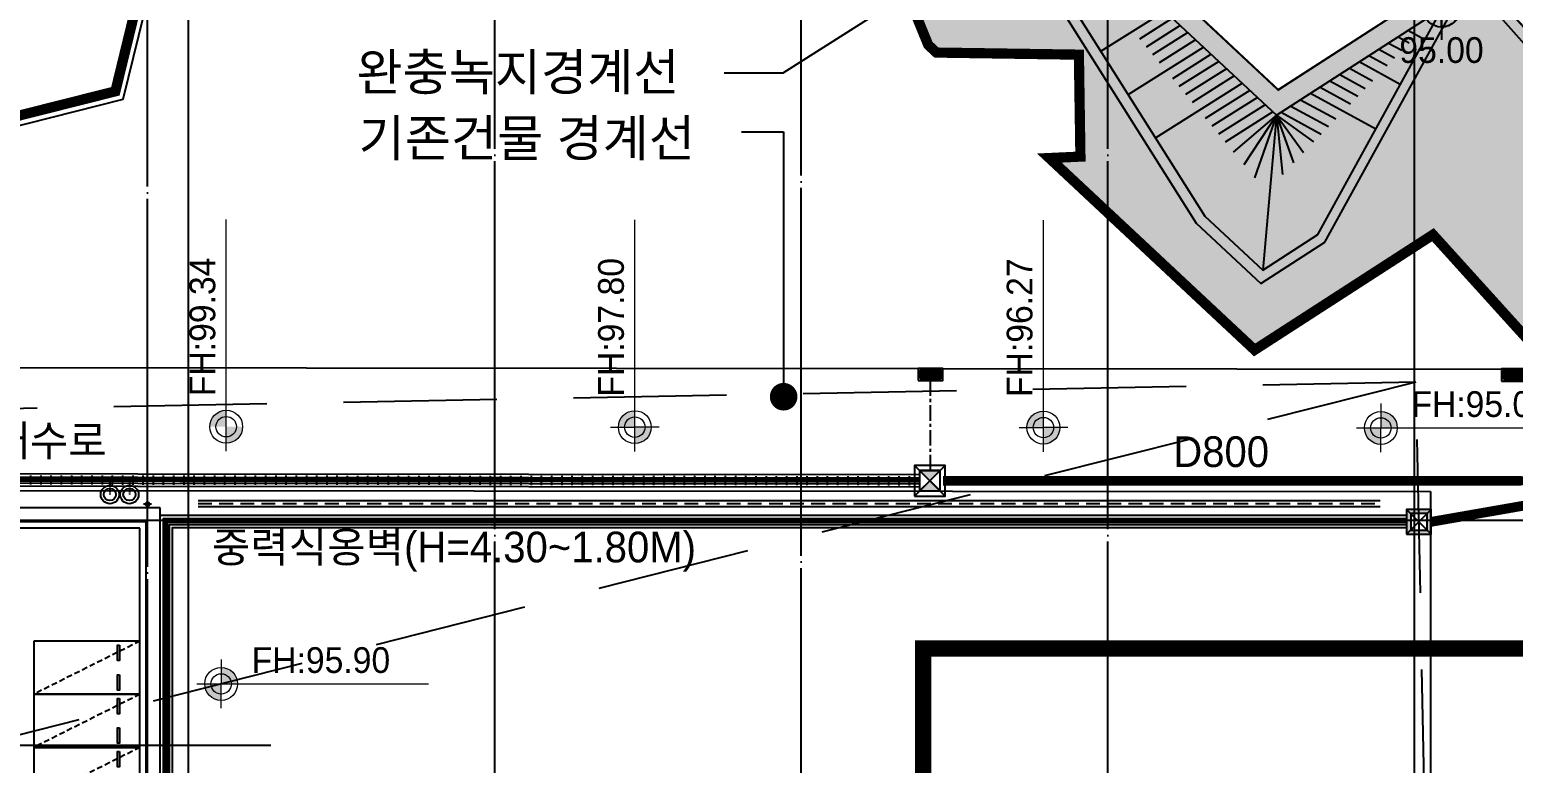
# Model space of a CAD drawing. Header units: millimetres. Extents: x 44352463 to 44913170, y -12080373 to -11704434.
# Drawn here: x 44604171 to 44676790, y -11866494 to -11830609 of the extents above; entities that cross this region are included whole.
import ezdxf
from ezdxf.enums import TextEntityAlignment as Align

# ---------------------------------------------------------------- set-up
doc = ezdxf.new("R2010")
doc.units = ezdxf.units.MM
doc.header["$LTSCALE"] = 600
doc.header["$MEASUREMENT"] = 0
for name, pattern in [('03 단지-0902$0$HIDDEN', [0.375, 0.25, -0.125]), ('ACAD_ISO03W100', [30, 12, -18]), ('CEN', [6.2, 6, -0.1, 0, -0.1]), ('CENTERX2', [101.6, 63.5, -12.7, 12.7, -12.7]), ('HID', [0.345, 0.225, -0.12]), ('PHANTOM', [2.5, 1.25, -0.25, 0.25, -0.25, 0.25, -0.25])]:
    doc.linetypes.add(name, pattern=pattern)
doc.layers.get('0').update_dxf_attribs({"linetype": 'CONTINUOUS'})
for name, color, linetype in [('# 토목공사', 8, 'CONTINUOUS'), ('+공사계획', 4, 'CONTINUOUS'), ('+우수계획', 6, 'CONTINUOUS'), ('-won-차선', 252, 'CONTINUOUS'), ('7 우수관', 7, 'CONTINUOUS'), ('A-LEAD', 7, 'CONTINUOUS'), ('A-TEX-SYM', 3, 'CONTINUOUS'), ('A-중심선', 10, 'CEN'), ('CC-GSTR-NEWC', 6, 'CONTINUOUS'), ('ELE-4', 8, 'CONTINUOUS'), ('FIN-1', 9, 'CONTINUOUS'), ('Parking(확장형)', 8, 'CONTINUOUS'), ('TXT1', 3, 'CONTINUOUS'), ('t기존건물', 8, 'CONTINUOUS'), ('x-평면도$0$A-CON', 2, 'CONTINUOUS'), ('대지경계선', 2, 'CONTINUOUS'), ('소방도로', 6, 'CONTINUOUS'), ('조경면적', 3, 'CONTINUOUS'), ('충돌방지대(고무범퍼)', 252, 'CONTINUOUS')]:
    doc.layers.add(name, color=color, linetype=linetype)
doc.layers.add('박스', color=6, linetype='CONTINUOUS', lineweight=15)
doc.styles.get("Standard").update_dxf_attribs({"font": ''})
doc.styles.add('돋움', font='')
doc.styles.get('Standard').set_extended_font_data('Dotum')
doc.styles.get('돋움').set_extended_font_data('Dotum')
doc.linetypes.add('H-DICHF00', pattern='A,1.1,[32,kosdic.shx,S=0.1,R=0,X=0,Y=0],-0.333333,["F",Standard,S=0.2,R=0,X=0,Y=-0.1],-0.216667', length=1.65)
doc.linetypes.add('KU105', pattern='A,0.9,[122,KACELINE.shx,S=0.006,R=0,X=0,Y=0],-0.2,["U",Standard,S=0.2,R=0,X=0.15,Y=-0.1],-0.25,-0.2', length=1.55)

# ---------------------------------------------------------------- blocks, each defined once
blk = doc.blocks.new('RRRRR')
at = {"layer": 't기존건물', "linetype": '03 단지-0902$0$HIDDEN', "ltscale": 50}
blk.add_line((11993041, -9234569, 99616), (11754862, -9289915, 105951), dxfattribs=at)
at = {"layer": 't기존건물', "linetype": '03 단지-0902$0$HIDDEN', "ltscale": 50, "extrusion": (5.24033e-05, -1, 0), "elevation": 9235198}
blk.add_lwpolyline([(11992557, 99616), (11754375, 105901)], dxfattribs=at)
at = {"layer": 't기존건물', "linetype": '03 단지-0902$0$HIDDEN', "ltscale": 50, "extrusion": (-0.999998, -0.002047, 0), "elevation": -11974111}
blk.add_lwpolyline([(9314410, 99476), (9259102, 99616)], dxfattribs=at)
blk = doc.blocks.new('b')
at = {"layer": '7 우수관', "color": 8}
for p, q in [((11554393, -9603687), (11553993, -9603687)), ((11554193, -9603887), (11554193, -9603487))]:
    blk.add_line(p, q, dxfattribs=at)
at = {"layer": '7 우수관', "ltscale": 0.1}
blk.add_circle((11554193, -9603687), 100, dxfattribs=at)
blk = doc.blocks.new('x-평면도$0$PARK-EX1')
at = {"layer": 'Parking(확장형)'}
blk.add_lwpolyline([(-5200, 2600), (-5200, 0), (0, 0), (0, 2600), (-5200, 2600)], dxfattribs=at)
at = {"layer": 'Parking(확장형)', "linetype": 'HID', "ltscale": 2}
blk.add_lwpolyline([(0, 2600), (-5200, 0)], dxfattribs=at)
at = {"layer": 'Parking(확장형)'}
for points in [[(-1000, 2400), (-1000, 1650), (-1100, 1650), (-1100, 2400)], [(-1000, 950), (-1000, 200), (-1100, 200), (-1100, 950)]]:
    blk.add_lwpolyline(points, close=True, dxfattribs=at)
blk = doc.blocks.new('A$C1C3B03E3')
at = {"layer": '+공사계획', "ltscale": 5}
h = blk.add_hatch(color=1, dxfattribs=at)
h.dxf.hatch_style = 1
edge = h.paths.add_edge_path()
edge.add_line((2.031, 2.031), (3.231, 2.031))
edge.add_arc((2.031, 2.031), 1.2, -90, 0, ccw=False)
edge.add_line((2.031, 0.831), (2.031, 2.031))
edge = h.paths.add_edge_path()
edge.add_line((2.031, 2.031), (2.031, 3.231))
edge.add_arc((2.031, 2.031), 1.2, 90, 180)
edge.add_line((0.831, 2.031), (2.031, 2.031))
at = {"layer": '+공사계획', "color": 1, "ltscale": 5}
for points in [[(2.031, 4.062), (2.031, 0)], [(0, 2.031), (4.062, 2.031)]]:
    blk.add_lwpolyline(points, dxfattribs=at)
for points in [[(2.031, 2.031), (2.031, 3.231, 0.414214), (0.831, 2.031), (2.031, 2.031)], [(2.031, 2.031), (3.231, 2.031, -0.414214), (2.031, 0.831), (2.031, 2.031)]]:
    blk.add_lwpolyline(points, format="xyb", dxfattribs=at)
blk.add_circle((2.031, 2.031), 1.2, dxfattribs=at)
blk = doc.blocks.new('ZZZZ')
at = {"layer": 'A-TEX-SYM', "xscale": 750.0000000000001, "yscale": 750.0000000000001, "zscale": 750.0000000000001, "rotation": 359.9931955615171}
blk.add_blockref('A$C1C3B03E3', (11675041, 4256061), dxfattribs=at)
at = {"layer": 'A-TEX-SYM', "style": '돋움'}
blk.add_text('95.00', height=1260, dxfattribs=at).set_placement((11676565, 4255562), align=Align.MIDDLE_CENTER)
blk = doc.blocks.new('A$C0B2276BF')
at = {"layer": '# 토목공사', "linetype": 'ByBlock', "ltscale": 0.01}
for radius in [300, 200]:
    blk.add_circle((300, 300), radius, dxfattribs=at)
blk = doc.blocks.new('A$C037F09EC')
at = {"layer": '# 토목공사'}
h = blk.add_hatch(color=256, dxfattribs=at)
h.dxf.hatch_style = 1
h.paths.add_polyline_path([(750, 750), (250, 250), (1250, 250), (250, 1250), (1250, 1250)])
blk.add_lwpolyline([(0, 0), (1500, 0), (1500, 1500), (0, 1500)], close=True, dxfattribs=at)
for points in [[(1500, 1500), (0, 0)], [(1500, 0), (0, 1500)], [(250, 250), (1250, 250), (1250, 1250), (250, 1250), (250, 250)], [(750, 750), (250, 250), (1250, 250), (250, 1250), (1250, 1250), (750, 750)]]:
    blk.add_lwpolyline(points, dxfattribs=at)
blk = doc.blocks.new('ee')
at = {"layer": '# 토목공사'}
blk.add_lwpolyline([(225, -14), (-225, 14)], dxfattribs=at)
blk = doc.blocks.new('A$C718137B9')
at = {"layer": '# 토목공사', "rotation": 273.5446411516302}
for p in [(159964, 150543), (160464, 150543), (160964, 150543), (161464, 150542), (161964, 150542), (162464, 150541), (162964, 150541), (163464, 150541), (163964, 150540), (164464, 150540), (164964, 150539), (165464, 150539), (165964, 150538), (166464, 150538), (166964, 150538), (167464, 150537), (167964, 150537), (168464, 150536), (168964, 150536), (169464, 150535), (169964, 150535), (170464, 150535), (170964, 150534), (171464, 150534), (171964, 150533), (172464, 150533), (172964, 150532), (173464, 150532), (173964, 150532), (174464, 150531), (174964, 150531), (175464, 150530), (175964, 150530), (176464, 150529), (176964, 150529), (177464, 150529), (177964, 150528), (178464, 150528), (178964, 150527), (179464, 150527), (179964, 150526), (180464, 150526), (180964, 150526), (181464, 150525), (181964, 150525), (182464, 150524), (182964, 150524), (183464, 150524), (183964, 150523), (184464, 150523), (184964, 150522), (185464, 150522), (185964, 150521), (186464, 150521), (186964, 150521), (187464, 150520), (187964, 150520), (188464, 150519), (188964, 150519), (189464, 150518), (189964, 150518), (190464, 150518), (190964, 150517), (191464, 150517), (191964, 150516), (192464, 150516), (192964, 150515), (193464, 150515), (193964, 150515), (194464, 150514), (194964, 150514), (195464, 150513), (195964, 150513), (196464, 150512), (196964, 150512), (197464, 150512), (197964, 150511), (198464, 150511), (198964, 150510), (199464, 150510), (199964, 150509), (200464, 150509), (200964, 150509), (201464, 150508), (201964, 150508), (202464, 150507), (202964, 150507)]:
    blk.add_blockref('ee', p, dxfattribs=at)
blk = doc.blocks.new('A$C1B783336')
at = {"layer": '# 토목공사', "ltscale": 5}
for p, q in [((100, 100), (100, 500)), ((100, 500), (600, 500)), ((100, 395), (1092, 395)), ((100, 389), (1092, 389)), ((100, 287), (1092, 287)), ((100, 281), (1092, 281)), ((100, 179), (1092, 179)), ((100, 173), (1092, 173)), ((600, 100), (100, 100)), ((108, 106), (108, 494)), ((108, 494), (1092, 494)), ((1092, 106), (108, 106)), ((139, 494), (139, 106)), ((146, 494), (146, 106)), ((176, 494), (176, 106)), ((184, 494), (184, 106)), ((214, 494), (214, 106)), ((221, 494), (221, 106)), ((251, 494), (251, 106)), ((259, 494), (259, 106)), ((289, 494), (289, 106)), ((296, 494), (296, 106)), ((326, 494), (326, 106)), ((334, 494), (334, 106)), ((364, 494), (364, 106)), ((371, 494), (371, 106)), ((401, 494), (401, 106)), ((409, 494), (409, 106)), ((439, 494), (439, 106)), ((446, 494), (446, 106)), ((476, 494), (476, 106)), ((484, 494), (484, 106)), ((514, 494), (514, 106)), ((521, 494), (521, 106)), ((551, 494), (551, 106)), ((559, 494), (559, 106)), ((596, 494), (596, 106)), ((604, 494), (604, 106)), ((634, 494), (634, 106)), ((641, 494), (641, 106)), ((671, 494), (671, 106)), ((679, 494), (679, 106)), ((709, 494), (709, 106)), ((716, 494), (716, 106)), ((746, 494), (746, 106)), ((754, 494), (754, 106)), ((784, 494), (784, 106)), ((791, 494), (791, 106)), ((821, 494), (821, 106)), ((829, 494), (829, 106)), ((859, 494), (859, 106)), ((866, 494), (866, 106)), ((896, 494), (896, 106)), ((904, 494), (904, 106)), ((934, 494), (934, 106)), ((941, 494), (941, 106)), ((971, 494), (971, 106)), ((979, 494), (979, 106)), ((1009, 494), (1009, 106)), ((1016, 494), (1016, 106)), ((1046, 494), (1046, 106)), ((1054, 494), (1054, 106)), ((1092, 494), (1092, 106)), ((1100, 500), (1100, 100))]:
    blk.add_line(p, q, dxfattribs=at)
for points in [[(1200, 601), (0, 600), (0, 0), (1200, 6)], [(1100, 500), (100, 500), (100, 100), (1100, 100)]]:
    blk.add_lwpolyline(points, close=True, dxfattribs=at)
blk.add_lwpolyline([(1050, 450), (150, 450), (150, 150), (1050, 150), (1050, 450)], dxfattribs=at)
at = {"layer": '# 토목공사'}
blk.add_lwpolyline([(150, 150), (1100, 150)], dxfattribs=at)
blk = doc.blocks.new('A$C170E2CED')
at = {"layer": '# 토목공사'}
h = blk.add_hatch(color=256, dxfattribs=at)
h.dxf.hatch_style = 1
h.paths.add_polyline_path([(0, 0), (1200, 0), (1200, 1200), (0, 1200)])
h.paths.add_polyline_path([(200, 200), (1000, 200), (1000, 1000), (200, 1000)], flags=16)
blk.add_lwpolyline([(0, 0), (1200, 0), (1200, 1200), (0, 1200)], close=True, dxfattribs=at)
for points in [[(1200, 0), (0, 1200)], [(0, 0), (1200, 1200)], [(200, 200), (1000, 200), (1000, 1000), (200, 1000), (200, 200)]]:
    blk.add_lwpolyline(points, dxfattribs=at)
blk = doc.blocks.new('A$C159fdbf0')
at = {"layer": '# 토목공사'}
for p, q in [((-4949, -61926), (52911, -61926)), ((-4949, -62226), (52911, -62226))]:
    blk.add_line(p, q, dxfattribs=at)
at = {"layer": '# 토목공사', "linetype": 'HID', "ltscale": 5}
blk.add_line((-4949, -62076), (52911, -62076), dxfattribs=at)
at = {"layer": '# 토목공사', "linetype": 'H-DICHF00', "ltscale": 5, "flags": 128}
blk.add_lwpolyline([(-145062, -35525), (-128133, -36729), (-99600, -47871), (-92404, -51519), (-82290, -55317), (-80196, -55317), (-54378, -50318), (-39312, -47295), (-20279, -45240), (-8609, -42300), (-6842, -35051), (-4175, -30014), (-2609, -23683), (-1943, -18500), (899, -7164), (697, -3383), (6298, -5210), (8147, -5813), (13314, -8691), (16129, -11288), (17346, -12181), (21329, -13934), (26143, -18355), (31887, -21692), (35961, -35750), (43906, -48353), (47076, -51311), (50207, -49289), (56214, -38359), (58788, -38269), (73467, -54767)], dxfattribs=at)
at = {"layer": '# 토목공사', "linetype": 'CENTERX2', "ltscale": 0.02}
blk.add_lwpolyline([(30901, -60460), (30901, -55909)], dxfattribs=at)
at = {"layer": '# 토목공사', "ltscale": 10}
for points in [[(60891, -60960, 0, 1492, 0), (57403, -60959, 478, 478, 0), (31518, -60961, 478, 478, 0)], [(61063, -61981, 0, 1492, 0), (57627, -62581, 478, 478, 0), (55406, -62969, 478, 478, 0)]]:
    blk.add_lwpolyline(points, format="xyseb", dxfattribs=at)
at = {"layer": '# 토목공사'}
for points in [[(-166322, -211433), (-163944, -173557, 0.015453), (-163841, -170283), (-163843, -126477, 0.0492), (-164852, -116270), (-172926, -75787, -0.458996), (-160968, -60497), (30366, -60659)], [(-166173, -211442), (-163794, -173567, 0.015453), (-163691, -170283), (-163693, -126477, 0.0492), (-164705, -116241), (-172779, -75757, -0.458912), (-160964, -60647), (30366, -60809)], [(-165873, -211461), (-163495, -173586, 0.015453), (-163391, -170283), (-163393, -126477, 0.0492), (-164411, -116182), (-172485, -75699, -0.458738), (-160957, -60947), (30366, -61109)], [(-165723, -211471), (-163345, -173595, 0.015453), (-163241, -170283), (-163243, -126477, 0.0492), (-164264, -116153), (-172338, -75669, -0.458648), (-160954, -61097), (30366, -61259)]]:
    blk.add_lwpolyline(points, format="xyb", dxfattribs=at)
at = {"layer": '# 토목공사', "linetype": 'KU105', "ltscale": 4, "const_width": 200, "flags": 128}
blk.add_lwpolyline([(-166023, -211452), (-163644, -173576, 0.015453), (-163541, -170283), (-163543, -126477, 0.0492), (-164558, -116211), (-172632, -75728, -0.458825), (-160961, -60797), (30366, -60959)], format="xyb", dxfattribs=at)
at = {"layer": '# 토목공사', "linetype": 'HID', "ltscale": 0.3}
for points in [[(-9267, -60926), (-9267, -61632)], [(-8308, -60926), (-8308, -61632)]]:
    blk.add_lwpolyline(points, dxfattribs=at)
at = {"layer": '# 토목공사'}
for points in [[(-6798, -119632), (-6798, -62649), (54206, -62646)], [(-6648, -119632), (-6648, -62799), (54206, -62796)], [(-6348, -119632), (-6348, -63098), (54206, -63096)], [(-6198, -119632), (-6198, -63248), (54206, -63246)]]:
    blk.add_lwpolyline(points, dxfattribs=at)
at = {"layer": '# 토목공사', "linetype": 'KU105', "ltscale": 4, "const_width": 200, "flags": 128}
blk.add_lwpolyline([(-6498, -119632), (-6498, -62949), (54206, -62946)], dxfattribs=at)
at = {"layer": '# 토목공사', "linetype": 'HID', "ltscale": 10, "elevation": 0}
blk.add_lwpolyline([(109773, -84183, 800, 800, 0), (78624, -111204, 800, 800, 0), (66638, -95347, 800, 800, 0), (66639, -69160, 800, 800, 0), (30534, -69160, 800, 800, 0), (30534, -76563, 0, 0, 0)], format="xyseb", dxfattribs=at)
at = {"layer": '# 토목공사'}
for name, p, rotation in [('A$C1B783336', (31503, -55462), 179.691102961818), ('A$C1B783336', (60054, -55490), 179.691102961818), ('A$C037F09EC', (30115, -61709), 359.9512567896719)]:
    blk.add_blockref(name, p, dxfattribs=dict(at, rotation=rotation))
blk.add_blockref('A$C718137B9', (-173098, -211466), dxfattribs=at)
at = {"layer": '# 토목공사', "xscale": 1.5, "yscale": 1.5, "zscale": 1.5}
for p in [(-9717, -62082), (-8758, -62082)]:
    blk.add_blockref('A$C0B2276BF', p, dxfattribs=at)
at = {"layer": '+우수계획'}
blk.add_blockref('A$C170E2CED', (54206, -63569, 99599), dxfattribs=at)
at = {"layer": '# 토목공사', "style": '돋움'}
for s, rotation, p in [('1-U형배수로', 360, (-14766, -59745)), ('D800', 359.99579, (45127, -60286))]:
    blk.add_text(s, height=1500, rotation=rotation, dxfattribs=at).set_placement(p, align=Align.CENTER)
blk.add_text('중력식옹벽(H=4.30~1.80M)', height=1500, dxfattribs=at).set_placement((-4277, -64950))

msp = doc.modelspace()

# ---------------------------------------------------------------- hatches: boundary and pattern name
at = {"layer": 'A-LEAD'}
h = msp.add_hatch(dxfattribs=at)
h.set_pattern_fill('GRASS', color=256, scale=80)
h.set_pattern_definition([(90, (36562275.6, -15676925.4), (-1436.84, 1436.84), [381, -2492.68]), (45, (36562275.6, -15676925.4), (-1436.841, 1436.841), [381, -1651]), (135, (36562275.6, -15676925.4), (-1436.841, -1436.841), [381, -1651])])
edge = h.paths.add_edge_path()
edge.add_line((44696406.396, -11841866.397), (44692040.637, -11847073.289))
edge.add_line((44692040.637, -11847073.289), (44690069.258, -11844779.23))
edge.add_line((44690069.258, -11844779.23), (44684773.006, -11838620.132))
edge.add_line((44684773.006, -11838620.132), (44674603.207, -11827542.254))
edge.add_line((44674603.207, -11827542.254), (44670703.559, -11830059.606))
edge.add_line((44670703.559, -11830059.606), (44665285.531, -11833556.654))
edge.add_line((44665285.531, -11833556.654), (44656608.715, -11825452.223))
edge.add_line((44656608.715, -11825452.223), (44653159.244, -11817029.426))
edge.add_line((44653159.244, -11817029.426), (44650470.871, -11812448.377))
edge.add_line((44650470.871, -11812448.377), (44640521.438, -11802721.988))
edge.add_line((44640521.438, -11802721.988), (44636291.596, -11801270.17))
edge.add_line((44636291.596, -11801270.17), (44632574.149, -11797723.14))
edge.add_line((44632574.149, -11797723.14), (44626666.136, -11794747.132))
edge.add_line((44626666.136, -11794747.132), (44617362.678, -11791713.611))
edge.add_line((44617362.678, -11791713.611), (44617785.461, -11798848.713))
edge.add_line((44617785.461, -11798848.713), (44616960.678, -11802103.544))
edge.add_line((44616960.678, -11802103.544), (44622785.201, -11804088.298))
edge.add_line((44622785.201, -11804088.298), (44626687.979, -11806054.379))
edge.add_line((44626687.979, -11806054.379), (44630913.744, -11810085.969))
edge.add_line((44630913.744, -11810085.969), (44635084.402, -11811516.84))
edge.add_line((44635084.402, -11811516.84), (44642463.916, -11818730.665))
edge.add_line((44642463.916, -11818730.665), (44644114.922, -11821544.994))
edge.add_line((44644114.922, -11821544.994), (44648124.595, -11831333.294))
edge.add_line((44648124.595, -11831333.294), (44648525.925, -11831708.042))
edge.add_line((44648525.925, -11831708.042), (44655498.828, -11831810.718))
edge.add_line((44655498.828, -11831810.718), (44655573.689, -11836797.34))
edge.add_line((44655573.689, -11836797.34), (44654050.076, -11836868.123))
edge.add_line((44654050.076, -11836868.123), (44664099.067, -11846253.685))
edge.add_line((44664099.067, -11846253.685), (44672829.8, -11840617.842))
edge.add_line((44672829.8, -11840617.842), (44685243.16, -11854334.519))
edge.add_line((44685243.16, -11854334.519), (44693197.199, -11860730.796))
edge.add_line((44693197.199, -11860730.796), (44696190.707, -11864947.452))
edge.add_line((44696190.707, -11864947.452), (44696424.993, -11866078.703))
edge.add_line((44696424.993, -11866078.703), (44699366.974, -11871539.329))
edge.add_line((44699366.974, -11871539.329), (44701379.02, -11873623.791))
edge.add_line((44701379.02, -11873623.791), (44698660.775, -11882216.731))
edge.add_line((44698660.775, -11882216.731), (44692129.86, -11893203.467))
edge.add_line((44692129.86, -11893203.467), (44694988.945, -11900076.403))
edge.add_line((44694988.945, -11900076.403), (44696180.974, -11901451.579))
edge.add_line((44696180.974, -11901451.579), (44711244.921, -11888393.864))
edge.add_arc((44702729.969, -11878570.646), 13000, 310.91936792, 390.20404832)
edge.add_line((44713965.079, -11872030.593), (44704079.754, -11855048.664))
edge.add_line((44704079.754, -11855048.664), (44696406.396, -11841866.397))
at = {"layer": '박스', "ltscale": 0.1}
h = msp.add_hatch(dxfattribs=at)
h.set_pattern_fill('ANSI31', color=256, scale=1.006801, angle=810)
h.set_pattern_definition([(135, (44674169.15538, -12011833.78782), (-0.08898951466, -0.08898951466), [])])
h.paths.add_polyline_path([(44612984.571, -11850029.397), (44613790.012, -11850029.397), (44613790.012, -11849223.955, 0.414213562)])
h.paths.add_polyline_path([(44613790.012, -11850029.397), (44613790.012, -11850834.838, 0.414213562), (44614595.453, -11850029.397)])
h = msp.add_hatch(dxfattribs=at)
h.set_pattern_fill('ANSI31', color=256, scale=1.006801, angle=810)
h.set_pattern_definition([(135, (44694169.14464, -12011854.51125), (-0.08898951466, -0.08898951466), [])])
h.paths.add_polyline_path([(44632984.56, -11850050.12), (44633790.002, -11850050.12), (44633790.002, -11849244.679, 0.414213562)])
h.paths.add_polyline_path([(44633790.002, -11850050.12), (44633790.002, -11850855.561, 0.414213562), (44634595.443, -11850050.12)])
h = msp.add_hatch(dxfattribs=at)
h.set_pattern_fill('ANSI31', color=256, scale=1.006801, angle=810)
h.set_pattern_definition([(135, (44714169.1339, -12011875.23468), (-0.08898951466, -0.08898951466), [])])
h.paths.add_polyline_path([(44652984.55, -11850070.843), (44653789.991, -11850070.843), (44653789.991, -11849265.402, 0.414213562)])
h.paths.add_polyline_path([(44653789.991, -11850070.843), (44653789.991, -11850876.285, 0.414213562), (44654595.432, -11850070.843)])
h = msp.add_hatch(dxfattribs=at)
h.set_pattern_fill('ANSI31', color=256, scale=1.006801, angle=720)
h.set_pattern_definition([(45, (44508502.29938, -11910467.10059), (-0.08898951466, 0.08898951466), [])])
h.paths.add_polyline_path([(44670306.691, -11849282.516), (44670306.691, -11850087.957), (44671112.132, -11850087.957, 0.414213562)])
h.paths.add_polyline_path([(44670306.691, -11850087.957), (44669501.249, -11850087.957, 0.414213562), (44670306.691, -11850893.399)])
h = msp.add_hatch(dxfattribs=at)
h.set_pattern_fill('ANSI31', color=256, scale=1.006801, angle=720)
h.set_pattern_definition([(45, (44451738.49908, -11922989.42881), (-0.08898951466, 0.08898951466), [])])
h.paths.add_polyline_path([(44613542.89, -11861804.845), (44613542.89, -11862610.286), (44614348.331, -11862610.286, 0.414213562)])
h.paths.add_polyline_path([(44613542.89, -11862610.286), (44612737.449, -11862610.286, 0.414213562), (44613542.89, -11863415.727)])

# ---------------------------------------------------------------- linework, layer by layer
at = {"layer": '+공사계획', "color": 6}
for points in [[(44649702.356, -11813055.832), (44653812.771, -11827239.066), (44661685.961, -11839727.369), (44664523.238, -11842374.769), (44667220.967, -11840633.335), (44673304.002, -11829565.125)], [(44649702.356, -11813055.832), (44652286.475, -11817460.456), (44655791, -11826020.644), (44665197.742, -11834797.866), (44673304.002, -11829565.125)]]:
    msp.add_lwpolyline(points, dxfattribs=at)
at = {"layer": '-won-차선', "linetype": 'ACAD_ISO03W100', "ltscale": 0.3, "extrusion": (-0.848336, -0.458913, 0.264054), "elevation": -32495483.113, "flags": 128}
msp.add_lwpolyline([(31602509.382, 8896505.451), (31668085.968, 8896141.17), (31711027.176, 8896205.853)], dxfattribs=at)
at = {"layer": 'A-LEAD', "color": 95}
for points in [[(44644114.922, -11821544.994), (44648124.595, -11831333.294), (44648525.925, -11831708.042), (44655498.828, -11831810.718), (44655573.689, -11836797.34), (44654050.076, -11836868.123), (44664099.067, -11846253.685), (44672829.8, -11840617.842), (44685243.16, -11854334.519)], [(44670703.559, -11830059.606), (44665285.531, -11833556.654), (44656608.715, -11825452.223)]]:
    msp.add_lwpolyline(points, dxfattribs=at)
at = {"layer": 'A-중심선', "ltscale": 5}
for p, q in [((44609940.232, -12042884.796), (44609940.232, -11824697.371)), ((44611940.209, -11929444.407), (44611940.209, -11824697.418)), ((44611940.232, -11930423.108), (44611940.232, -11824699.043)), ((44626940.209, -11929444.407), (44626940.209, -11824699.043)), ((44641940.209, -11930744.407), (44641940.209, -11824699.043)), ((44641940.209, -11930744.407), (44641940.209, -11824699.043)), ((44656940.209, -11929444.407), (44656940.209, -11824699.043)), ((44671940.209, -11824699.043), (44671940.209, -11929444.407)), ((44626940.209, -11929444.407), (44626940.209, -11834059.679)), ((44656940.209, -11929444.407), (44656940.209, -11834059.679)), ((44671940.209, -11834059.679), (44671940.209, -11929444.407)), ((44745280.078, -11854616.81), (44413938.371, -11854616.81)), ((44615966.707, -11865616.81), (44413938.371, -11865616.81))]:
    msp.add_line(p, q, dxfattribs=at)
at = {"layer": 'CC-GSTR-NEWC'}
for p, q in [((44656603.652, -11831665.907), (44659729.283, -11829695.368)), ((44660107.321, -11830048.107), (44658488.813, -11831068.488)), ((44660485.359, -11830400.846), (44658811.159, -11831456.338)), ((44660863.397, -11830753.585), (44659133.505, -11831844.188)), ((44661241.435, -11831106.324), (44659455.851, -11832232.037)), ((44671154.767, -11830952.496), (44671687.288, -11831245.167)), ((44672460.632, -11831099.655), (44671632.16, -11830644.33)), ((44657936.92, -11833780.711), (44661619.473, -11831459.063)), ((44661997.511, -11831811.802), (44660100.542, -11833007.737)), ((44670199.983, -11831568.827), (44670969.073, -11831991.515)), ((44670677.375, -11831260.662), (44671328.18, -11831618.341)), ((44662375.55, -11832164.541), (44660422.888, -11833395.587)), ((44662753.588, -11832517.28), (44660745.234, -11833783.437)), ((44668767.806, -11832493.324), (44669891.749, -11833111.038)), ((44671256.516, -11833290.569), (44669245.198, -11832185.158)), ((44669722.59, -11831876.993), (44670609.965, -11832364.689)), ((44659270.188, -11835895.515), (44663509.664, -11833222.758)), ((44663131.626, -11832870.019), (44661067.58, -11834171.287)), ((44667813.021, -11833109.655), (44669173.534, -11833857.386)), ((44668290.414, -11832801.49), (44669532.642, -11833484.212)), ((44663887.702, -11833575.497), (44661712.272, -11834946.987)), ((44664265.74, -11833928.236), (44662034.618, -11835334.837)), ((44666380.845, -11834034.152), (44668096.211, -11834976.909)), ((44670052.4, -11835481.483), (44666858.237, -11833725.986)), ((44667335.629, -11833417.821), (44668814.426, -11834230.561)), ((44664643.778, -11834280.975), (44662356.963, -11835722.686)), ((44665021.817, -11834633.714), (44662679.309, -11836110.536)), ((44665426.06, -11834650.483), (44667377.995, -11835723.257)), ((44665903.452, -11834342.318), (44667737.103, -11835350.083))]:
    msp.add_line(p, q, dxfattribs=at)
for points in [[(44665197.742, -11834797.866), (44663083.324, -11836596.651)], [(44665197.742, -11834797.866), (44663598.033, -11837215.955)], [(44665197.742, -11834797.866), (44664128.904, -11837854.703)], [(44665197.742, -11834797.866), (44664523.238, -11842374.769)], [(44665197.742, -11834797.866), (44667003.432, -11836097.506)], [(44665197.742, -11834797.866), (44666525.064, -11836609.599)], [(44665197.742, -11834797.866), (44666032.293, -11837121.671)], [(44665197.742, -11834797.866), (44665487.504, -11837687.8)]]:
    msp.add_lwpolyline(points, dxfattribs=at)
at = {"layer": 'FIN-1', "ltscale": 0.1}
for p, q in [((44609570.252, -11854986.81), (44456310.232, -11854986.81)), ((44609571.794, -11924146.309), (44609570.252, -11854986.81)), ((44609571.794, -11924146.309), (44609570.473, -11864916.81))]:
    msp.add_line(p, q, dxfattribs=at)
at = {"layer": 'TXT1', "color": 7}
for p, q in [((44641055.54, -11832724.994), (44647185.224, -11828823.522)), ((44638167.541, -11832724.994), (44641055.54, -11832724.994)), ((44639016.244, -11835611.684), (44641074.243, -11835611.684)), ((44641074.243, -11835611.684), (44641074.243, -11848562.67))]:
    msp.add_line(p, q, dxfattribs=at)
at = {"layer": 'TXT1', "color": 7, "const_width": 674.405}
msp.add_lwpolyline([(44641074.243, -11848899.872, 1), (44641074.243, -11848225.467, 1)], format="xyb", close=True, dxfattribs=at)
at = {"layer": '대지경계선', "linetype": 'PHANTOM', "ltscale": 7, "const_width": 100, "flags": 128}
msp.add_lwpolyline([(44616960.675, -11802103.557), (44617785.461, -11798848.713), (44617362.678, -11791713.611), (44626666.136, -11794747.132), (44632574.149, -11797723.14), (44636291.596, -11801270.17), (44640521.438, -11802721.988), (44650470.871, -11812448.377), (44653159.244, -11817029.426), (44656608.715, -11825452.223), (44665285.531, -11833556.654), (44670703.559, -11830059.606), (44674603.207, -11827542.254), (44684773.006, -11838620.132), (44690069.258, -11844779.23), (44692040.637, -11847073.289), (44697617.074, -11840422.462), (44712954.135, -11865082.119), (44728148.853, -11889059.419), (44733442.811, -11897507.868), (44725550.969, -11901400.336), (44717567.689, -11907165.528), (44714159.004, -11915473.292), (44713104.693, -11922135.77), (44711359.845, -11925369.855), (44699778.814, -11935073.247), (44696765.03, -11941704.78), (44699002.66, -11947532.354), (44703086.047, -11953328.868), (44708315.325, -11956553.647), (44718783.569, -11960436.604), (44734388.101, -11975267.323), (44738677.151, -11979343.727), (44745298.572, -11986520.861), (44752342.128, -11994158.743), (44767795.524, -12012139.161), (44771320.426, -12022443.622), (44770958.131, -12035556.51), (44761049.549, -12035323.561)], dxfattribs=at)
at = {"layer": '대지경계선', "linetype": 'PHANTOM', "ltscale": 7, "const_width": 500, "flags": 128}
msp.add_lwpolyline([(44691681.535, -11928959.931), (44703570.502, -11918984.855), (44704562.64, -11912717.031), (44688240.462, -11926862.101), (44677693.131, -11914428.75), (44694904.54, -11899828.148), (44693586.616, -11896659.997), (44692157.073, -11893223.529), (44698687.989, -11882236.793), (44700047.111, -11877940.323), (44701406.234, -11873643.853), (44699394.188, -11871559.391), (44697923.197, -11868829.078), (44696452.206, -11866098.765), (44696217.92, -11864967.514), (44694721.167, -11862859.186), (44693224.413, -11860750.858), (44689247.393, -11857552.719), (44685270.374, -11854354.581), (44679063.694, -11847496.242), (44672857.014, -11840637.904), (44664126.281, -11846273.747), (44654077.289, -11836888.185), (44655600.903, -11836817.402), (44655526.042, -11831830.78), (44652039.59, -11831779.442), (44648553.138, -11831728.104), (44648151.809, -11831353.356), (44646146.972, -11826459.206), (44644142.135, -11821565.056), (44643316.633, -11820157.891), (44642491.13, -11818750.727), (44638801.373, -11815143.814), (44635111.616, -11811536.902), (44633026.287, -11810821.466), (44630940.958, -11810106.031), (44628828.075, -11808090.236), (44626715.193, -11806074.441), (44624763.804, -11805091.4), (44622812.415, -11804108.36), (44619900.153, -11803115.983), (44616986.719, -11802123.207), (44614953.948, -11810141.025), (44614288.011, -11815325.054), (44612743.609, -11821568.361), (44610076.755, -11826605.838), (44608365.44, -11833623.321), (44597022.331, -11836481.242), (44578001.171, -11838534.804), (44563118.751, -11841521.482), (44535855.274, -11846800.176), (44525186.395, -11842794.072), (44517993.23, -11839148.285), (44507317.999, -11834980.364), (44489367.046, -11827969.693), (44472136.182, -11826743.828), (44461183.163, -11831073.944), (44449372.502, -11824979.342), (44438610.012, -11828918.531), (44434058.819, -11835196.848), (44431136.074, -11839228.805), (44433277.434, -11843448.655), (44436866.579, -11845893.276), (44436108.332, -11847138.854), (44429579.138, -11854383.932), (44426315.841, -11862823.106), (44426267.552, -11871444.364), (44424148.697, -11876318.6), (44422830.184, -11882251.264), (44424044.824, -11888190.724), (44426841.091, -11894558.565), (44430495.301, -11901408.273), (44432838.875, -11903973.373), (44432234.297, -11917736.096), (44435852.436, -11921058.632), (44436955.169, -11919941.582), (44441611.249, -11937698.444), (44438624.287, -11935449.115), (44432726.761, -11933191.7), (44429143.089, -11934691.065), (44427736.62, -11933943.822), (44429671.653, -11938117.834), (44429297.756, -11942104.783), (44443343.52, -12027268.815), (44517654.72, -12026616.277), (44572070.039, -12024146.741), (44581771.629, -12026800.104), (44646695.741, -12024942.742), (44665257.164, -12024426.426), (44709430.419, -12034141.296), (44761047.156, -12035362.272), (44761203.786, -12029679.249), (44761360.416, -12023996.226), (44760195.788, -12020593.792), (44759031.16, -12017191.358), (44753720.023, -12011010.724), (44748408.886, -12004830.091), (44743817.599, -11999730.079), (44739226.311, -11994630.067), (44735418.776, -11990485.886), (44731611.24, -11986341.705), (44726588.204, -11981568.834), (44718363.904, -11973753.945), (44713426.968, -11969063.294), (44708686.767, -11967304.035), (44703946.566, -11965544.776), (44700048.863, -11963142.605), (44696151.159, -11960740.433), (44694512.279, -11958413.335), (44692350.813, -11955343.988), (44690189.346, -11952274.642), (44689755.597, -11951147.49), (44687668.287, -11945720.945), (44686014.727, -11941421.551), (44688848.131, -11935190.741)], close=True, dxfattribs=at)
at = {"layer": '박스', "ltscale": 0.1}
for p, q in [((44613790.012, -11851217.782), (44613790.012, -11839888.724)), ((44633790.002, -11851238.506), (44633790.002, -11839909.448)), ((44653789.991, -11851259.229), (44653789.991, -11839930.171)), ((44670306.691, -11848899.572), (44670306.691, -11850087.957)), ((44632601.616, -11850050.12), (44633790.002, -11850050.12)), ((44634978.387, -11850050.12), (44633790.002, -11850050.12)), ((44652601.605, -11850070.843), (44653789.991, -11850070.843)), ((44654978.377, -11850070.843), (44653789.991, -11850070.843)), ((44669118.305, -11850087.957), (44680447.363, -11850087.957)), ((44670306.691, -11851276.343), (44670306.691, -11850087.957)), ((44613542.89, -11861421.9, 101178.665), (44613542.89, -11862610.286, 101178.665)), ((44612354.505, -11862610.286, 101178.665), (44623683.563, -11862610.286, 101178.665)), ((44613542.89, -11863798.672, 101178.665), (44613542.89, -11862610.286, 101178.665))]:
    msp.add_line(p, q, dxfattribs=at)
for centre in [(44613790.012, -11850029.397), (44633790.002, -11850050.12), (44653789.991, -11850070.843), (44670306.691, -11850087.957), (44613542.89, -11862610.286, 101178.665)]:
    msp.add_circle(centre, 805.441, dxfattribs=at)
at = {"layer": '박스'}
for centre in [(44613790.012, -11850029.397), (44633790.002, -11850050.12), (44653789.991, -11850070.843), (44670306.691, -11850087.957), (44613542.89, -11862610.286, 101178.665)]:
    msp.add_circle(centre, 500, dxfattribs=at)
at = {"layer": '소방도로', "ltscale": 7}
for p, q in [((44678728.855, -11847224.13), (44457032.848, -11847016.444)), ((44551040.232, -11853103.313), (44672740.185, -11853200.411))]:
    msp.add_line(p, q, dxfattribs=at)
at = {"layer": '소방도로'}
msp.add_line((44672740.185, -11853200.411), (44672740.185, -11882792.585), dxfattribs=at)
at = {"layer": '조경면적'}
for p, q in [((44610565.229, -11853991.81), (44455315.232, -11853991.81)), ((44610566.787, -11923846.309), (44610565.229, -11853991.81)), ((44609870.245, -11854686.81), (44456010.232, -11854686.81)), ((44609871.787, -11923846.309), (44609870.245, -11854686.81))]:
    msp.add_line(p, q, dxfattribs=at)

# ---------------------------------------------------------------- block references
at = {"ltscale": 3}
msp.add_blockref('A$C159fdbf0', (44617362.678, -11791713.611), dxfattribs=at)
at = {"linetype": 'ByBlock'}
msp.add_blockref('b', (33055746.907, -2250129.778), dxfattribs=at)
at = {"layer": 'ELE-4', "rotation": 1.086555888464989}
msp.add_blockref('RRRRR', (32506027.211, -2842359.815), dxfattribs=at)
at = {"layer": 'x-평면도$0$A-CON'}
for p in [(44609570.402, -11863116.737), (44609570.432, -11865716.737), (44609570.462, -11868316.737)]:
    msp.add_blockref('x-평면도$0$PARK-EX1', p, dxfattribs=at)
at = {"layer": '충돌방지대(고무범퍼)'}
msp.add_blockref('ZZZZ', (32996710.738, -16087166.79), dxfattribs=at)

# ---------------------------------------------------------------- texts
at = {"layer": 'A-TEX-SYM', "style": '돋움'}
for s, p in [('FH:99.34', (44613253.896, -11848535.993)), ('FH:97.80', (44633253.886, -11848556.717)), ('FH:96.27', (44653253.875, -11848577.44))]:
    msp.add_text(s, height=1260, rotation=90, dxfattribs=at).set_placement(p)
for s, p in [('FH:95.00', (44671800.094, -11849551.841)), ('FH:95.90', (44615036.294, -11862074.17, 101178.665))]:
    msp.add_text(s, height=1260, dxfattribs=at).set_placement(p)
at = {"layer": 'TXT1', "color": 3, "style": '돋움'}
for s, p in [('완충녹지경계선', (44620163.562, -11833578.873)), ('기존건물 경계선', (44620271.269, -11836808.835))]:
    msp.add_text(s, height=1800, dxfattribs=at).set_placement(p)

doc.saveas('drawing.dxf')
